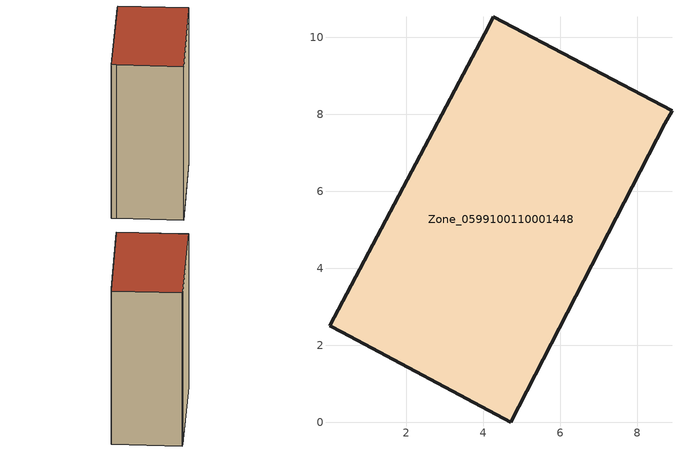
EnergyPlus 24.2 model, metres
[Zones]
Zone_0599100110001448
 floor ground (C_G): 8.9,8.09 8.72,7.75 4.71,0 0.34,2.34 0.01,2.51 4.15,10.31 4.26,10.53 z0
 wall outside (C_F): 4.15,10.31 0.01,2.51 0.34,2.34 4.71,0 8.72,7.75 8.9,8.09 4.26,10.53 4.15,10.31 z0:12.79
 roof outside (C_R): 8.72,7.75 8.9,8.09 4.26,10.53 4.15,10.31 0.01,2.51 0.34,2.34 4.71,0 z12.79
[BUILDING]
Pand.0599100110001448: North Axis=0; Terrain=City; Loads Convergence Tolerance Value=0.04; Temperature Convergence Tolerance Value=0.4; Solar Distribution=FullExterior; Maximum Number of Warmup Days=25; Minimum Number of Warmup Days=1
[Site:Location]
Rotterdam.The.Hague.AP_ZH_NLD Design_Conditions: Latitude=51.96; Longitude=4.45; Time Zone=1; Elevation=-4.5
[SITE:GROUNDTEMPERATURE:BUILDINGSURFACE]
18, 18, 18, 18, 18, 18, 18, 18, 18, 18, 18, 18
[MATERIAL] Thermal Absorptance=0.9; Solar Absorptance=0.7; Visible Absorptance=0.7
Name | Roughness | Thickness | Conductivity | Density | Specific Heat
G.TC.2015-2018 | MediumSmooth | 0.15 | 0.0428571 | 540 | 1210
F.TC.2015-2018 | Rough | 0.3 | 0.0666667 | 1920 | 840
R.TC.2015-2018 | MediumRough | 0.2 | 0.0333333 | 1500 | 1000
[CONSTRUCTION]
C_G: G.TC.2015-2018
C_F: F.TC.2015-2018
C_R: R.TC.2015-2018
[ZONE]
Zone_0599100110001448: Type=1; Multiplier=1; Ceiling Height=Autocalculate; Volume=Autocalculate; Floor Area=autocalculate; Part of Total Floor Area=Yes
[ZONEINFILTRATION:DESIGNFLOWRATE]
Infil_Zone_0599100110001448: Zone or ZoneList or Space or SpaceList=Zone_0599100110001448; Schedule=AlwaysOn; Design Flow Rate Calculation Method=Flow/Area; Flow Rate per Floor Area=0.0015; Constant Term Coefficient=1; Temperature Term Coefficient=0; Velocity Term Coefficient=0; Velocity Squared Term Coefficient=0
[HVACTEMPLATE:ZONE:IDEALLOADSAIRSYSTEM]
Zone_0599100110001448: Maximum Heating Supply Air Temperature=50; Minimum Cooling Supply Air Temperature=13; Maximum Heating Supply Air Humidity Ratio=0.0156; Minimum Cooling Supply Air Humidity Ratio=0.0077; Heating Limit=NoLimit; Cooling Limit=NoLimit; Dehumidification Control Type=ConstantSensibleHeatRatio; Cooling Sensible Heat Ratio=0.7; Dehumidification Setpoint=60; Humidification Control Type=None; Humidification Setpoint=30; Outdoor Air Method=None; Outdoor Air Flow Rate per Person=0.00944; Outdoor Air Flow Rate per Zone Floor Area=0; Outdoor Air Flow Rate per Zone=0; Demand Controlled Ventilation Type=None; Outdoor Air Economizer Type=NoEconomizer; Heat Recovery Type=None; Sensible Heat Recovery Effectiveness=0.7; Latent Heat Recovery Effectiveness=0.65
[ZONECONTROL:THERMOSTAT]
ThermostatControl_Zone_0599100110001448: Zone or ZoneList=Zone_0599100110001448; Control Type Schedule=DualSetpointControlType; Control 1=Thermostat_Zone_0599100110001448; Temperature Difference Between Cutout And Setpoint=0
[THERMOSTATSETPOINT:DUALSETPOINT]
Thermostat_Zone_0599100110001448: Heating Setpoint Temperature Schedule=HeatingSetpoint_Zone_0599100110001448; Cooling Setpoint Temperature Schedule=CoolingSetpoint_Zone_0599100110001448
[SCHEDULE:COMPACT]
HeatingSetpoint_Zone_0599100110001448: Through: 12/31, For: AllDays, Until: 24:00, 21
CoolingSetpoint_Zone_0599100110001448: Through: 12/31, For: AllDays, Until: 24:00, 24
DualSetpointControlType: Through: 12/31, For: AllDays, Until: 24:00, 4
AlwaysOn: Through: 12/31, For: AllDays, Until: 24:00, 1
